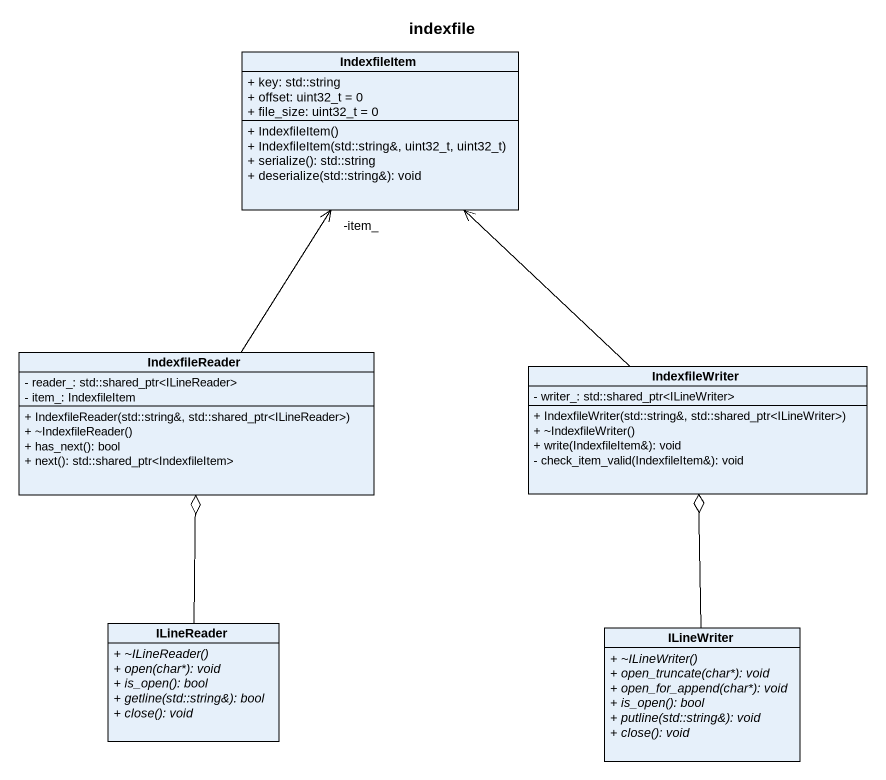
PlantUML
@startuml
title indexfile
hide circle
hide empty members
skinparam classAttributeIconSize 0
class IndexfileItem {
  + key: std::string
  + offset: uint32_t = 0
  + file_size: uint32_t = 0
  + IndexfileItem()
  + IndexfileItem(std::string&, uint32_t, uint32_t)
  + serialize(): std::string
  + deserialize(std::string&): void
}
class IndexfileReader {
  - reader_: std::shared_ptr<ILineReader>
  - item_: IndexfileItem
  + IndexfileReader(std::string&, std::shared_ptr<ILineReader>)
  + ~IndexfileReader()
  + has_next(): bool
  + next(): std::shared_ptr<IndexfileItem>
}
class IndexfileWriter {
  - writer_: std::shared_ptr<ILineWriter>
  + IndexfileWriter(std::string&, std::shared_ptr<ILineWriter>)
  + ~IndexfileWriter()
  + write(IndexfileItem&): void
  - check_item_valid(IndexfileItem&): void
}
class ILineReader {
  {abstract} + ~ILineReader()
  {abstract} + open(char*): void
  {abstract} + is_open(): bool
  {abstract} + getline(std::string&): bool
  {abstract} + close(): void
}
class ILineWriter {
  {abstract} + ~ILineWriter()
  {abstract} + open_truncate(char*): void
  {abstract} + open_for_append(char*): void
  {abstract} + is_open(): bool
  {abstract} + putline(std::string&): void
  {abstract} + close(): void
}
IndexfileReader -up-> "-item_" IndexfileItem
IndexfileWriter -up-> IndexfileItem
ILineReader -up-o IndexfileReader
ILineWriter -up-o IndexfileWriter
@enduml
